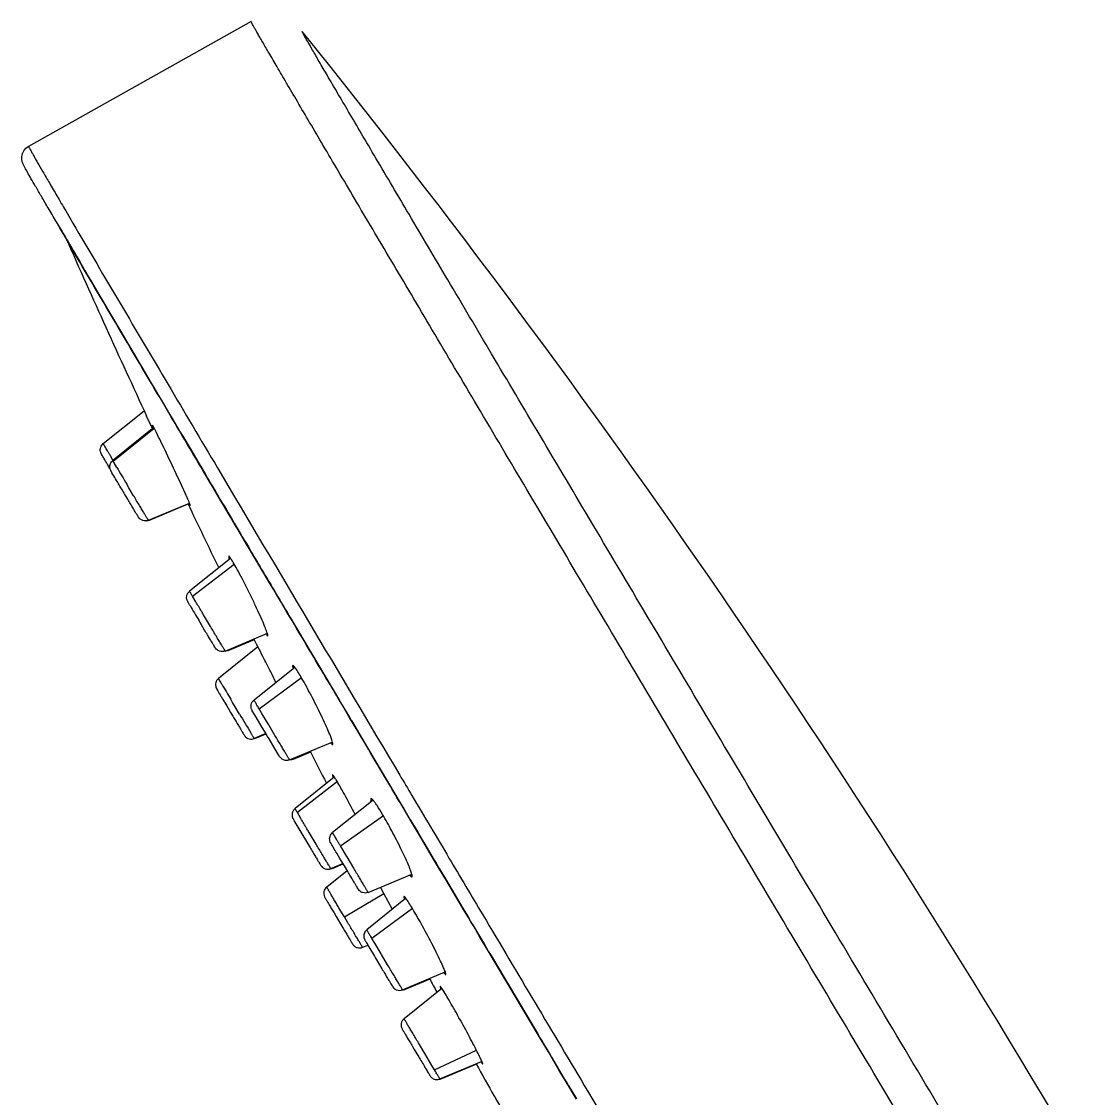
# Model space of a CAD drawing. Extents: x 912 to 2041, y 618 to 1444.
# Drawn here: x 1589.9 to 1630.08, y 1137.32 to 1177.5 of the extents above; entities that cross this region are included whole.
import ezdxf

# ---------------------------------------------------------------- set-up
doc = ezdxf.new("R2010")
doc.units = 0
doc.header["$LTSCALE"] = 10
doc.header["$MEASUREMENT"] = 0
doc.layers.add('1_1', color=7, linetype='CONTINUOUS')

msp = doc.modelspace()

# ---------------------------------------------------------------- linework, layer by layer
at = {"layer": '1_1', "color": 7, "linetype": 'Continuous'}
for p, q in [((1598.47, 1177.495), (1590.165, 1172.839)), ((1591.348, 1169.774), (1591.191, 1170.041)), ((1591.192, 1170.039), (1591.198, 1170.029)), ((1591.198, 1170.029), (1591.275, 1169.897)), ((1591.275, 1169.897), (1591.394, 1169.695)), ((1591.626, 1169.3), (1591.348, 1169.774)), ((1592.953, 1161.752), (1594.482, 1162.98)), ((1594.717, 1162.468), (1594.572, 1162.779)), ((1594.739, 1162.422), (1594.717, 1162.468)), ((1594.751, 1162.396), (1594.739, 1162.422)), ((1594.807, 1162.415), (1594.789, 1162.44)), ((1594.84, 1162.353), (1593.308, 1161.121)), ((1594.786, 1162.321), (1594.751, 1162.396)), ((1593.111, 1160.978), (1593.099, 1160.998)), ((1593.164, 1160.889), (1593.111, 1160.978)), ((1593.202, 1160.825), (1593.164, 1160.889)), ((1596.764, 1160.601), (1596.845, 1160.464)), ((1596.934, 1160.314), (1596.798, 1160.544)), ((1593.748, 1159.874), (1593.641, 1160.053)), ((1593.865, 1159.676), (1593.748, 1159.874)), ((1594.636, 1158.892), (1596.165, 1159.534)), ((1594.675, 1158.899), (1596.124, 1159.508)), ((1596.186, 1159.468), (1596.204, 1159.442)), ((1597.7, 1157.469), (1596.175, 1156.244)), ((1599.88, 1155.346), (1599.954, 1155.221)), ((1599.931, 1155.26), (1600.985, 1153.485)), ((1596.622, 1154.985), (1596.518, 1155.16)), ((1596.735, 1154.796), (1596.622, 1154.985)), ((1597.504, 1154.015), (1599.076, 1154.675)), ((1597.613, 1154.034), (1598.596, 1154.447)), ((1598.724, 1154.171), (1597.254, 1152.989)), ((1600.097, 1153.405), (1598.578, 1152.184)), ((1599.251, 1153.135), (1599.202, 1153.232)), ((1600.985, 1153.485), (1601.763, 1152.173)), ((1597.224, 1152.961), (1597.23, 1152.967)), ((1597.23, 1152.967), (1597.254, 1152.989)), ((1599.398, 1152.843), (1599.251, 1153.135)), ((1597.523, 1152.029), (1597.56, 1151.966)), ((1597.56, 1151.966), (1597.609, 1151.884)), ((1601.763, 1152.173), (1601.811, 1152.093)), ((1601.804, 1152.106), (1601.852, 1152.025)), ((1601.811, 1152.093), (1602.139, 1151.541)), ((1602.169, 1151.49), (1601.85, 1152.027)), ((1597.609, 1151.884), (1597.704, 1151.724)), ((1597.704, 1151.724), (1597.79, 1151.581)), ((1597.79, 1151.581), (1597.817, 1151.535)), ((1598.656, 1151.545), (1598.534, 1151.752)), ((1598.882, 1151.166), (1598.656, 1151.545)), ((1598.99, 1150.985), (1598.882, 1151.166)), ((1602.139, 1151.541), (1602.251, 1151.353)), ((1602.24, 1151.371), (1602.169, 1151.49)), ((1602.211, 1151.419), (1602.818, 1150.398)), ((1599.024, 1150.933), (1598.588, 1150.75)), ((1598.607, 1150.754), (1599.026, 1150.93)), ((1599.087, 1150.822), (1598.99, 1150.985)), ((1599.139, 1150.734), (1599.087, 1150.822)), ((1599.457, 1150.202), (1599.139, 1150.735)), ((1599.907, 1149.955), (1601.515, 1150.63)), ((1602.818, 1150.398), (1604.071, 1148.29)), ((1599.518, 1150.103), (1599.457, 1150.202)), ((1599.53, 1150.082), (1599.518, 1150.103)), ((1600.046, 1149.979), (1600.697, 1150.253)), ((1601.566, 1149.308), (1600.108, 1148.136)), ((1603.02, 1148.451), (1601.512, 1147.239)), ((1604.071, 1148.29), (1604.153, 1148.15)), ((1604.421, 1147.699), (1604.089, 1148.259)), ((1604.153, 1148.15), (1604.409, 1147.72)), ((1604.409, 1147.72), (1604.673, 1147.276)), ((1604.717, 1147.202), (1604.421, 1147.699)), ((1604.673, 1147.276), (1604.725, 1147.189)), ((1604.698, 1147.234), (1604.751, 1147.146)), ((1604.929, 1146.846), (1604.717, 1147.202)), ((1604.725, 1147.189), (1604.916, 1146.868)), ((1600.401, 1147.135), (1600.499, 1146.969)), ((1600.499, 1146.969), (1600.589, 1146.819)), ((1600.589, 1146.819), (1600.672, 1146.679)), ((1604.916, 1146.868), (1605.303, 1146.216)), ((1605.317, 1146.193), (1604.929, 1146.846)), ((1601.78, 1146.281), (1601.668, 1146.469)), ((1601.441, 1145.897), (1601.897, 1146.089)), ((1601.531, 1145.913), (1601.908, 1146.071)), ((1601.887, 1146.1), (1601.78, 1146.281)), ((1601.986, 1145.934), (1601.887, 1146.1)), ((1605.303, 1146.216), (1605.345, 1146.147)), ((1605.501, 1145.883), (1605.317, 1146.193)), ((1605.334, 1146.165), (1605.375, 1146.096)), ((1605.345, 1146.147), (1605.487, 1145.906)), ((1602.05, 1145.82), (1601.291, 1145.209)), ((1601.489, 1145.899), (1601.531, 1145.913)), ((1602.073, 1145.788), (1601.986, 1145.934)), ((1602.841, 1145.009), (1604.472, 1145.694)), ((1605.487, 1145.906), (1605.509, 1145.87)), ((1605.735, 1145.49), (1605.501, 1145.883)), ((1605.509, 1145.87), (1605.721, 1145.514)), ((1605.518, 1145.856), (1605.539, 1145.82)), ((1603.423, 1144.973), (1603.3, 1145.205)), ((1605.721, 1145.514), (1606.256, 1144.613)), ((1606.271, 1144.588), (1605.735, 1145.49)), ((1604.232, 1144.78), (1602.785, 1143.617)), ((1603.74, 1144.375), (1603.423, 1144.973)), ((1606.256, 1144.613), (1606.42, 1144.337)), ((1606.435, 1144.312), (1606.271, 1144.588)), ((1606.42, 1144.337), (1606.562, 1144.1)), ((1601.564, 1144.242), (1601.642, 1144.111)), ((1601.642, 1144.111), (1601.732, 1143.96)), ((1601.732, 1143.96), (1601.894, 1143.688)), ((1606.576, 1144.075), (1606.435, 1144.312)), ((1606.562, 1144.1), (1606.655, 1143.943)), ((1606.67, 1143.918), (1606.576, 1144.075)), ((1606.655, 1143.943), (1606.736, 1143.806)), ((1606.787, 1143.72), (1606.67, 1143.918)), ((1606.72, 1143.833), (1606.989, 1143.382)), ((1606.995, 1143.371), (1606.787, 1143.72)), ((1606.989, 1143.382), (1607.089, 1143.213)), ((1607.313, 1142.836), (1606.995, 1143.371)), ((1607.081, 1143.227), (1607.15, 1143.111)), ((1602.63, 1142.962), (1602.834, 1143.048)), ((1602.865, 1142.976), (1603.073, 1142.626)), ((1607.15, 1143.111), (1607.32, 1142.824)), ((1607.628, 1142.307), (1607.313, 1142.836)), ((1607.32, 1142.824), (1607.422, 1142.653)), ((1603.073, 1142.626), (1603.095, 1142.588)), ((1603.095, 1142.588), (1603.173, 1142.457)), ((1603.173, 1142.457), (1603.264, 1142.304)), ((1607.422, 1142.653), (1607.636, 1142.294)), ((1603.264, 1142.304), (1603.352, 1142.158)), ((1604.12, 1141.378), (1605.71, 1142.047)), ((1609.258, 1139.568), (1607.628, 1142.307)), ((1607.636, 1142.294), (1609.176, 1139.706)), ((1604.236, 1141.399), (1605.152, 1141.784)), ((1605.584, 1141.431), (1604.178, 1140.3)), ((1604.21, 1141.389), (1604.236, 1141.399)), ((1609.176, 1139.706), (1609.248, 1139.585)), ((1609.248, 1139.585), (1609.339, 1139.433)), ((1609.562, 1139.058), (1609.258, 1139.568)), ((1604.491, 1139.265), (1604.556, 1139.155)), ((1604.556, 1139.155), (1604.653, 1138.993)), ((1609.32, 1139.464), (1609.48, 1139.195)), ((1609.48, 1139.195), (1609.549, 1139.078)), ((1605.517, 1138.053), (1607.071, 1138.706)), ((1609.549, 1139.078), (1609.626, 1138.95)), ((1609.969, 1138.373), (1609.562, 1139.058)), ((1609.626, 1138.95), (1609.678, 1138.863)), ((1609.643, 1138.921), (1609.695, 1138.834)), ((1609.678, 1138.863), (1610.156, 1138.059)), ((1605.588, 1138.065), (1606.892, 1138.613)), ((1610.259, 1137.887), (1609.969, 1138.373)), ((1610.156, 1138.059), (1610.25, 1137.901)), ((1610.25, 1137.901), (1610.3, 1137.818)), ((1610.606, 1137.303), (1610.259, 1137.887)), ((1610.263, 1137.88), (1610.312, 1137.798)), ((1610.3, 1137.818), (1610.605, 1137.305))]:
    msp.add_line(p, q, dxfattribs=at)
at = {"layer": '1_1', "color": 9, "linetype": 'Continuous'}
for p, q in [((1591.552, 1170.434), (1591.702, 1170.177)), ((1591.702, 1170.177), (1591.824, 1169.97)), ((1593.32, 1161.1), (1594.854, 1162.326)), ((1593.316, 1161.137), (1593.225, 1161.29)), ((1593.32, 1161.1), (1593.308, 1161.121)), ((1593.46, 1160.862), (1593.391, 1160.979)), ((1593.909, 1160.106), (1593.829, 1160.241)), ((1594.087, 1159.808), (1593.909, 1160.106)), ((1594.673, 1158.901), (1594.67, 1158.906)), ((1596.285, 1156.056), (1597.842, 1157.249)), ((1596.409, 1155.847), (1596.285, 1156.056)), ((1596.736, 1155.297), (1596.698, 1155.361)), ((1596.957, 1154.927), (1596.736, 1155.297)), ((1598.771, 1151.857), (1600.352, 1153.027)), ((1597.781, 1152.099), (1597.713, 1152.213)), ((1597.877, 1151.938), (1597.781, 1152.099)), ((1598.039, 1151.665), (1597.877, 1151.938)), ((1598.873, 1151.684), (1598.77, 1151.857)), ((1599.103, 1151.298), (1598.873, 1151.684)), ((1599.125, 1151.26), (1599.103, 1151.298)), ((1599.138, 1151.239), (1599.125, 1151.26)), ((1599.347, 1150.889), (1599.138, 1151.239)), ((1599.36, 1150.866), (1599.347, 1150.889)), ((1601.694, 1149.145), (1600.196, 1147.985)), ((1600.326, 1147.764), (1600.196, 1147.985)), ((1601.805, 1146.743), (1603.406, 1147.875)), ((1600.674, 1147.179), (1600.636, 1147.243)), ((1600.894, 1146.81), (1600.674, 1147.179)), ((1602.038, 1146.349), (1601.805, 1146.743)), ((1602.048, 1146.333), (1602.038, 1146.349)), ((1602.297, 1145.915), (1602.048, 1146.333)), ((1601.952, 1144.095), (1603.424, 1144.972)), ((1601.822, 1144.311), (1601.746, 1144.439)), ((1604.497, 1144.409), (1602.979, 1143.287)), ((1601.86, 1144.247), (1601.822, 1144.311)), ((1601.952, 1144.095), (1601.86, 1144.247)), ((1602.081, 1143.877), (1601.952, 1144.095)), ((1603.082, 1143.114), (1602.979, 1143.287)), ((1603.316, 1142.721), (1603.082, 1143.114)), ((1603.334, 1142.691), (1603.316, 1142.721)), ((1603.558, 1142.314), (1603.334, 1142.691)), ((1604.946, 1139.005), (1604.712, 1139.397)), ((1605.314, 1138.388), (1606.88, 1139.122)), ((1605.212, 1138.559), (1604.946, 1139.005)), ((1605.314, 1138.388), (1605.212, 1138.559)), ((1611.023, 1137.603), (1612.879, 1134.486)), ((1623.925, 1134.543), (1622.002, 1137.771))]:
    msp.add_line(p, q, dxfattribs=at)
at = {"layer": '1_1', "color": 6, "linetype": 'Continuous'}
msp.add_line((1591.348, 1169.774), (1591.191, 1170.041), dxfattribs=at)
at = {"layer": '1_1', "color": 7, "linetype": 'Continuous'}
for points in [[(1598.534, 1151.752), (1598.514, 1151.787), (1598.51, 1151.794), (1598.507, 1151.8), (1598.503, 1151.806), (1598.497, 1151.817), (1598.487, 1151.842), (1598.478, 1151.866), (1598.471, 1151.899), (1598.467, 1151.928), (1598.467, 1151.968), (1598.474, 1152.018), (1598.49, 1152.067), (1598.514, 1152.114), (1598.551, 1152.16), (1598.578, 1152.184)], [(1599.907, 1149.955), (1599.896, 1149.95), (1599.824, 1149.933), (1599.743, 1149.935), (1599.68, 1149.952), (1599.626, 1149.981), (1599.586, 1150.012), (1599.557, 1150.044), (1599.541, 1150.066), (1599.535, 1150.074), (1599.53, 1150.082)], [(1601.417, 1145.891), (1601.432, 1145.89), (1601.489, 1145.899)], [(1604.113, 1141.377), (1604.149, 1141.377), (1604.21, 1141.389)]]:
    msp.add_lwpolyline(points, dxfattribs=at)
for centre, radius, start, end in [((1328.294, 958.305), 349.157, 30.19247, 38.80703), ((1945.184, 1325.946), 386.719, 203.8816, 204.95615), ((1945.184, 1325.946), 386.719, 205.49143, 205.88415), ((1594.558, 1159.177), 0.302, 274.1044, 292.7312), ((1817.133, 1286.543), 256.773, 210.63182, 210.7752), ((1945.184, 1325.946), 386.719, 206.32349, 206.35728), ((1598.472, 1151.027), 0.3, 255.6633, 292.7836), ((1945.184, 1325.946), 386.719, 207.01761, 207.21599), ((1740.796, 1230.791), 163.429, 210.58616, 210.78921), ((1945.184, 1325.946), 386.719, 208.43622, 208.52227), ((1945.184, 1325.946), 386.719, 208.9736, 209.17915), ((1605.472, 1138.341), 0.299, 272.0995, 279.0146), ((1605.471, 1138.343), 0.302, 279.0253, 292.748)]:
    msp.add_arc(centre, radius, start, end, dxfattribs=at)
at = {"layer": '1_1', "color": 9, "linetype": 'Continuous'}
for centre, radius, start, end in [((3439.92, 2256.188), 2143.672, 210.444872, 210.631386), ((1901.954, 1343.693), 358.603, 210.65339, 210.76882), ((1863.618, 1310.431), 309.417, 210.63247, 210.75344), ((1832.225, 1291.23), 272.619, 210.79329, 210.9648), ((1606.99, 1143.116), 3.246, 211.4464, 211.6581)]:
    msp.add_arc(centre, radius, start, end, dxfattribs=at)
for points, knots in [([(1622.002, 1137.771), (1620.435, 1140.403), (1618.11, 1144.308), (1615.054, 1149.443), (1612.867, 1153.122), (1610.777, 1156.639), (1608.803, 1159.964), (1606.962, 1163.067), (1605.27, 1165.922), (1603.742, 1168.503), (1602.577, 1170.473), (1601.737, 1171.896), (1601.179, 1172.842), (1600.671, 1173.705), (1600.214, 1174.482), (1599.809, 1175.172), (1599.457, 1175.774), (1599.158, 1176.285), (1598.943, 1176.655), (1598.799, 1176.905), (1598.711, 1177.058), (1598.637, 1177.188), (1598.576, 1177.295), (1598.53, 1177.378), (1598.5, 1177.433), (1598.484, 1177.464), (1598.475, 1177.481), (1598.473, 1177.489), (1598.469, 1177.495), (1598.47, 1177.495)], [0, 0, 0, 0, 0.199037, 0.295298, 0.388265, 0.477135, 0.561123, 0.639499, 0.711581, 0.776738, 0.834405, 0.860267, 0.884075, 0.905776, 0.925319, 0.942665, 0.957776, 0.970617, 0.981161, 0.985565, 0.989387, 0.992625, 0.995275, 0.997337, 0.998812, 0.999328, 0.999697, 0.99992, 1, 1, 1, 1]), ([(1625.171, 1135.284), (1623.533, 1138.032), (1620.324, 1143.419), (1615.673, 1151.237), (1612.004, 1157.412), (1609.302, 1161.964), (1607.498, 1165.007), (1605.869, 1167.758), (1604.431, 1170.189), (1603.359, 1172.005), (1602.607, 1173.281), (1602.126, 1174.098), (1601.702, 1174.821), (1601.336, 1175.446), (1601.028, 1175.972), (1600.781, 1176.399), (1600.593, 1176.724), (1600.476, 1176.932), (1600.415, 1177.04), (1600.394, 1177.08), (1600.383, 1177.101), (1600.378, 1177.115), (1600.371, 1177.123), (1600.375, 1177.129), (1600.377, 1177.123), (1600.378, 1177.122)], [0, 0, 0, 0, 0.197251, 0.386711, 0.560971, 0.640228, 0.713184, 0.779115, 0.837376, 0.887394, 0.909153, 0.928674, 0.945909, 0.960814, 0.973353, 0.983497, 0.991218, 0.996498, 0.99822, 0.998851, 0.999328, 0.999652, 0.999823, 0.999857, 1, 1, 1, 1]), ([(1625.171, 1135.284), (1623.533, 1138.032), (1620.324, 1143.419), (1615.673, 1151.237), (1612.004, 1157.412), (1609.302, 1161.964), (1607.498, 1165.007), (1605.869, 1167.758), (1604.431, 1170.189), (1603.359, 1172.005), (1602.607, 1173.281), (1602.126, 1174.098), (1601.702, 1174.821), (1601.336, 1175.446), (1601.028, 1175.972), (1600.781, 1176.399), (1600.593, 1176.724), (1600.476, 1176.932), (1600.415, 1177.04), (1600.394, 1177.08), (1600.383, 1177.101), (1600.378, 1177.115), (1600.371, 1177.123), (1600.375, 1177.129), (1600.377, 1177.123), (1600.378, 1177.122)], [0, 0, 0, 0, 0.197251, 0.386711, 0.560971, 0.640228, 0.713184, 0.779115, 0.837376, 0.887394, 0.909153, 0.928674, 0.945909, 0.960814, 0.973353, 0.983497, 0.991218, 0.996498, 0.99822, 0.998851, 0.999328, 0.999652, 0.999823, 0.999857, 1, 1, 1, 1]), ([(1590.165, 1172.839), (1590.164, 1172.839), (1590.167, 1172.834), (1590.169, 1172.827), (1590.175, 1172.814), (1590.188, 1172.789), (1590.212, 1172.744), (1590.249, 1172.677), (1590.298, 1172.592), (1590.357, 1172.487), (1590.427, 1172.364), (1590.543, 1172.163), (1590.716, 1171.865), (1590.956, 1171.452), (1591.239, 1170.967), (1591.443, 1170.62), (1591.552, 1170.434)], [0, 0, 0, 0, 0.001074, 0.004054, 0.008994, 0.015901, 0.035615, 0.06319, 0.098613, 0.141871, 0.192948, 0.251829, 0.392926, 0.564881, 0.767353, 1, 1, 1, 1]), ([(1595.37, 1163.96), (1595.984, 1162.922), (1598.862, 1158.06), (1601.747, 1153.202), (1604.017, 1149.382)], [0, 0, 0, 0, 0.213472, 1, 1, 1, 1]), ([(1593.225, 1161.29), (1593.205, 1161.324), (1593.167, 1161.388), (1593.113, 1161.479), (1593.066, 1161.558), (1593.032, 1161.616), (1593.009, 1161.656), (1592.994, 1161.681), (1592.982, 1161.702), (1592.972, 1161.719), (1592.964, 1161.732), (1592.959, 1161.741), (1592.956, 1161.747), (1592.954, 1161.749), (1592.954, 1161.751), (1592.953, 1161.751), (1592.953, 1161.752)], [0, 0, 0, 0, 0.220641, 0.418551, 0.590918, 0.735299, 0.79641, 0.849834, 0.895346, 0.932769, 0.962021, 0.983024, 0.99041, 0.995706, 0.998903, 1, 1, 1, 1]), ([(1593.391, 1160.979), (1593.383, 1160.992), (1593.359, 1161.033), (1593.335, 1161.073), (1593.32, 1161.1)], [0, 0, 0, 0, 0.329483, 1, 1, 1, 1]), ([(1594.636, 1158.892), (1594.636, 1158.892), (1594.635, 1158.894), (1594.633, 1158.896), (1594.63, 1158.902), (1594.625, 1158.909), (1594.62, 1158.919), (1594.609, 1158.935), (1594.594, 1158.961), (1594.571, 1158.998), (1594.545, 1159.042), (1594.514, 1159.094), (1594.464, 1159.177), (1594.393, 1159.295), (1594.3, 1159.451), (1594.196, 1159.625), (1594.124, 1159.746), (1594.087, 1159.808)], [0, 0, 0, 0, 0.001167, 0.004626, 0.010387, 0.018446, 0.028777, 0.041352, 0.073117, 0.113514, 0.162279, 0.218998, 0.283226, 0.432331, 0.605054, 0.796218, 1, 1, 1, 1]), ([(1594.674, 1158.899), (1594.674, 1158.899), (1594.674, 1158.9), (1594.673, 1158.9), (1594.673, 1158.901)], [0, 0, 0, 0, 0.256328, 1, 1, 1, 1]), ([(1596.285, 1156.056), (1596.277, 1156.07), (1596.261, 1156.097), (1596.239, 1156.135), (1596.22, 1156.167), (1596.204, 1156.194), (1596.192, 1156.215), (1596.184, 1156.228), (1596.179, 1156.237), (1596.177, 1156.24), (1596.176, 1156.243), (1596.175, 1156.244), (1596.175, 1156.244)], [0, 0, 0, 0, 0.228301, 0.429229, 0.601553, 0.744046, 0.855547, 0.935511, 0.9636, 0.983724, 0.99586, 1, 1, 1, 1]), ([(1596.698, 1155.361), (1596.672, 1155.405), (1596.576, 1155.567), (1596.479, 1155.729), (1596.409, 1155.847)], [0, 0, 0, 0, 0.2707, 1, 1, 1, 1]), ([(1597.504, 1154.014), (1597.504, 1154.014), (1597.503, 1154.017), (1597.501, 1154.019), (1597.498, 1154.025), (1597.493, 1154.032), (1597.487, 1154.041), (1597.477, 1154.057), (1597.462, 1154.083), (1597.44, 1154.12), (1597.413, 1154.164), (1597.382, 1154.216), (1597.333, 1154.298), (1597.262, 1154.415), (1597.169, 1154.571), (1597.066, 1154.744), (1596.994, 1154.864), (1596.957, 1154.927)], [0, 0, 0, 0, 0.001176, 0.004655, 0.010426, 0.018469, 0.028767, 0.041299, 0.07299, 0.113361, 0.162068, 0.218719, 0.282917, 0.431989, 0.604728, 0.795993, 1, 1, 1, 1]), ([(1597.613, 1154.034), (1597.613, 1154.034), (1597.612, 1154.035), (1597.611, 1154.036), (1597.609, 1154.04), (1597.607, 1154.043), (1597.606, 1154.044)], [0, 0, 0, 0, 0.065139, 0.253622, 0.565361, 1, 1, 1, 1]), ([(1597.38, 1152.774), (1597.35, 1152.825), (1597.309, 1152.896), (1597.266, 1152.967), (1597.255, 1152.988)], [0, 0, 0, 0, 0.710316, 1, 1, 1, 1]), ([(1598.77, 1151.857), (1598.756, 1151.882), (1598.729, 1151.928), (1598.69, 1151.993), (1598.657, 1152.049), (1598.63, 1152.096), (1598.61, 1152.128), (1598.598, 1152.15), (1598.591, 1152.162), (1598.586, 1152.171), (1598.581, 1152.178), (1598.58, 1152.182), (1598.578, 1152.184), (1598.578, 1152.184)], [0, 0, 0, 0, 0.224386, 0.42404, 0.596651, 0.740029, 0.852886, 0.89759, 0.934328, 0.96299, 0.983494, 0.995828, 1, 1, 1, 1]), ([(1598.588, 1150.75), (1598.588, 1150.75), (1598.587, 1150.752), (1598.585, 1150.754), (1598.583, 1150.759), (1598.577, 1150.768), (1598.567, 1150.784), (1598.553, 1150.807), (1598.534, 1150.838), (1598.502, 1150.891), (1598.477, 1150.934), (1598.458, 1150.964)], [0, 0, 0, 0, 0.004551, 0.017114, 0.037652, 0.06612, 0.146646, 0.258298, 0.400542, 0.572341, 1, 1, 1, 1]), ([(1599.907, 1149.955), (1599.907, 1149.955), (1599.906, 1149.957), (1599.904, 1149.959), (1599.901, 1149.965), (1599.896, 1149.972), (1599.89, 1149.982), (1599.88, 1149.998), (1599.865, 1150.024), (1599.842, 1150.061), (1599.816, 1150.105), (1599.785, 1150.156), (1599.736, 1150.238), (1599.665, 1150.355), (1599.572, 1150.511), (1599.469, 1150.684), (1599.397, 1150.804), (1599.36, 1150.866)], [0, 0, 0, 0, 0.001256, 0.004791, 0.010608, 0.018707, 0.029076, 0.041687, 0.073505, 0.113912, 0.162651, 0.21935, 0.283544, 0.432515, 0.605123, 0.796194, 1, 1, 1, 1]), ([(1600.046, 1149.979), (1600.045, 1149.979), (1600.044, 1149.982), (1600.042, 1149.985), (1600.038, 1149.992), (1600.034, 1149.997), (1600.033, 1150)], [0, 0, 0, 0, 0.063486, 0.25126, 0.563482, 1, 1, 1, 1]), ([(1604.017, 1149.382), (1604.168, 1149.128), (1604.779, 1148.098), (1605.391, 1147.069), (1605.853, 1146.293)], [0, 0, 0, 0, 0.246502, 1, 1, 1, 1]), ([(1600.196, 1147.985), (1600.183, 1148.006), (1600.165, 1148.037), (1600.143, 1148.074), (1600.13, 1148.095), (1600.121, 1148.112), (1600.114, 1148.123), (1600.111, 1148.13), (1600.109, 1148.133), (1600.108, 1148.135), (1600.107, 1148.136), (1600.107, 1148.136)], [0, 0, 0, 0, 0.4298, 0.601782, 0.743912, 0.855263, 0.935132, 0.963213, 0.983384, 0.995641, 1, 1, 1, 1]), ([(1600.636, 1147.243), (1600.608, 1147.291), (1600.504, 1147.464), (1600.401, 1147.638), (1600.326, 1147.764)], [0, 0, 0, 0, 0.27297, 1, 1, 1, 1]), ([(1601.805, 1146.743), (1601.783, 1146.779), (1601.742, 1146.848), (1601.685, 1146.945), (1601.634, 1147.03), (1601.597, 1147.093), (1601.572, 1147.135), (1601.557, 1147.162), (1601.543, 1147.185), (1601.532, 1147.203), (1601.524, 1147.218), (1601.518, 1147.228), (1601.515, 1147.233), (1601.513, 1147.236), (1601.513, 1147.238), (1601.512, 1147.238), (1601.512, 1147.239)], [0, 0, 0, 0, 0.219082, 0.416759, 0.589381, 0.734099, 0.795388, 0.848986, 0.894667, 0.932284, 0.961729, 0.982897, 0.990345, 0.995684, 0.998902, 1, 1, 1, 1]), ([(1601.441, 1145.897), (1601.441, 1145.897), (1601.44, 1145.9), (1601.438, 1145.902), (1601.435, 1145.907), (1601.431, 1145.914), (1601.425, 1145.924), (1601.415, 1145.94), (1601.399, 1145.966), (1601.377, 1146.003), (1601.35, 1146.047), (1601.319, 1146.099), (1601.27, 1146.181), (1601.2, 1146.298), (1601.106, 1146.455), (1601.003, 1146.628), (1600.931, 1146.748), (1600.894, 1146.81)], [0, 0, 0, 0, 0.001167, 0.004627, 0.010385, 0.018428, 0.028732, 0.041271, 0.072955, 0.113275, 0.161966, 0.218616, 0.282786, 0.431827, 0.604565, 0.795885, 1, 1, 1, 1]), ([(1605.853, 1146.293), (1606.273, 1145.587), (1607.995, 1142.69), (1609.719, 1139.793), (1611.023, 1137.603)], [0, 0, 0, 0, 0.243743, 1, 1, 1, 1]), ([(1601.531, 1145.913), (1601.531, 1145.913), (1601.53, 1145.915), (1601.528, 1145.917), (1601.525, 1145.922), (1601.523, 1145.926), (1601.521, 1145.928)], [0, 0, 0, 0, 0.063706, 0.251502, 0.563598, 1, 1, 1, 1]), ([(1602.841, 1145.009), (1602.841, 1145.009), (1602.84, 1145.011), (1602.838, 1145.013), (1602.835, 1145.019), (1602.83, 1145.026), (1602.825, 1145.035), (1602.815, 1145.052), (1602.799, 1145.077), (1602.777, 1145.114), (1602.751, 1145.158), (1602.72, 1145.209), (1602.671, 1145.29), (1602.601, 1145.407), (1602.508, 1145.562), (1602.405, 1145.734), (1602.334, 1145.854), (1602.297, 1145.915)], [0, 0, 0, 0, 0.001186, 0.004659, 0.010411, 0.01843, 0.028705, 0.041224, 0.072921, 0.113252, 0.161885, 0.218487, 0.282665, 0.431636, 0.604388, 0.795729, 1, 1, 1, 1]), ([(1601.746, 1144.439), (1601.714, 1144.493), (1601.653, 1144.596), (1601.565, 1144.744), (1601.487, 1144.876), (1601.429, 1144.974), (1601.388, 1145.043), (1601.363, 1145.085), (1601.342, 1145.122), (1601.324, 1145.152), (1601.311, 1145.173), (1601.304, 1145.187), (1601.299, 1145.195), (1601.296, 1145.201), (1601.293, 1145.205), (1601.292, 1145.208), (1601.291, 1145.209), (1601.291, 1145.209)], [0, 0, 0, 0, 0.210096, 0.403732, 0.576327, 0.723763, 0.786826, 0.842284, 0.889826, 0.929137, 0.959939, 0.972102, 0.982088, 0.989884, 0.995476, 0.998851, 1, 1, 1, 1]), ([(1602.63, 1142.962), (1602.63, 1142.962), (1602.629, 1142.965), (1602.627, 1142.967), (1602.624, 1142.973), (1602.619, 1142.98), (1602.613, 1142.989), (1602.603, 1143.005), (1602.588, 1143.031), (1602.566, 1143.068), (1602.539, 1143.112), (1602.508, 1143.164), (1602.459, 1143.246), (1602.388, 1143.364), (1602.294, 1143.52), (1602.191, 1143.694), (1602.119, 1143.814), (1602.081, 1143.877)], [0, 0, 0, 0, 0.001179, 0.004655, 0.010414, 0.018442, 0.028722, 0.041236, 0.072905, 0.113237, 0.161883, 0.218477, 0.282646, 0.431639, 0.604294, 0.795583, 1, 1, 1, 1]), ([(1602.979, 1143.287), (1602.965, 1143.312), (1602.937, 1143.359), (1602.898, 1143.424), (1602.865, 1143.481), (1602.837, 1143.528), (1602.818, 1143.561), (1602.805, 1143.582), (1602.798, 1143.594), (1602.793, 1143.604), (1602.788, 1143.611), (1602.787, 1143.614), (1602.785, 1143.617), (1602.785, 1143.617)], [0, 0, 0, 0, 0.224356, 0.423999, 0.596617, 0.740012, 0.852876, 0.897581, 0.934322, 0.962987, 0.983493, 0.995828, 1, 1, 1, 1]), ([(1604.12, 1141.378), (1604.119, 1141.378), (1604.118, 1141.381), (1604.116, 1141.383), (1604.113, 1141.389), (1604.108, 1141.396), (1604.102, 1141.406), (1604.092, 1141.423), (1604.076, 1141.45), (1604.053, 1141.488), (1604.025, 1141.533), (1603.994, 1141.586), (1603.943, 1141.67), (1603.871, 1141.791), (1603.775, 1141.951), (1603.67, 1142.128), (1603.596, 1142.251), (1603.558, 1142.314)], [0, 0, 0, 0, 0.001262, 0.004813, 0.010656, 0.018793, 0.029209, 0.041872, 0.073818, 0.114379, 0.163289, 0.220158, 0.28451, 0.433721, 0.606335, 0.797056, 1, 1, 1, 1]), ([(1604.236, 1141.399), (1604.236, 1141.399), (1604.235, 1141.401), (1604.233, 1141.403), (1604.231, 1141.408), (1604.228, 1141.411), (1604.227, 1141.413)], [0, 0, 0, 0, 0.063654, 0.251359, 0.563628, 1, 1, 1, 1]), ([(1604.712, 1139.397), (1604.675, 1139.459), (1604.604, 1139.578), (1604.503, 1139.749), (1604.411, 1139.903), (1604.343, 1140.019), (1604.295, 1140.1), (1604.265, 1140.151), (1604.239, 1140.194), (1604.217, 1140.231), (1604.202, 1140.256), (1604.193, 1140.273), (1604.187, 1140.282), (1604.183, 1140.289), (1604.18, 1140.295), (1604.179, 1140.298), (1604.177, 1140.299), (1604.178, 1140.3)], [0, 0, 0, 0, 0.204654, 0.396093, 0.56873, 0.717498, 0.781546, 0.838084, 0.886656, 0.926906, 0.958583, 0.971131, 0.981444, 0.989494, 0.995268, 0.998769, 1, 1, 1, 1]), ([(1605.517, 1138.053), (1605.516, 1138.053), (1605.515, 1138.056), (1605.512, 1138.058), (1605.508, 1138.066), (1605.502, 1138.075), (1605.495, 1138.088), (1605.482, 1138.109), (1605.461, 1138.143), (1605.432, 1138.191), (1605.398, 1138.249), (1605.358, 1138.315), (1605.329, 1138.363), (1605.314, 1138.388)], [0, 0, 0, 0, 0.004185, 0.016539, 0.037066, 0.065756, 0.102534, 0.147285, 0.260235, 0.403663, 0.576272, 0.77584, 1, 1, 1, 1]), ([(1605.588, 1138.065), (1605.587, 1138.065), (1605.587, 1138.067), (1605.585, 1138.069), (1605.583, 1138.073), (1605.581, 1138.076), (1605.58, 1138.077)], [0, 0, 0, 0, 0.067724, 0.256843, 0.567589, 1, 1, 1, 1])]:
    msp.add_open_spline(points, degree=3, knots=knots, dxfattribs=at)
at = {"layer": '1_1', "color": 7, "linetype": 'Continuous'}
for points, knots in [([(1591.191, 1170.041), (1591.093, 1170.208), (1590.911, 1170.52), (1590.657, 1170.955), (1590.443, 1171.323), (1590.27, 1171.623), (1590.136, 1171.856), (1590.05, 1172.01), (1589.999, 1172.102), (1589.967, 1172.164), (1589.916, 1172.276), (1589.896, 1172.46), (1589.974, 1172.687), (1590.094, 1172.799), (1590.165, 1172.839)], [0, 0, 0, 0, 0.180391, 0.336712, 0.46875, 0.576371, 0.659596, 0.718914, 0.740295, 0.75796, 0.784207, 0.853732, 0.924528, 1, 1, 1, 1]), ([(1591.394, 1169.695), (1591.723, 1169.135), (1593.508, 1166.1), (1595.301, 1163.07), (1596.764, 1160.601)], [0, 0, 0, 0, 0.184743, 1, 1, 1, 1]), ([(1596.798, 1160.544), (1596.267, 1161.439), (1594.541, 1164.356), (1592.816, 1167.274), (1591.626, 1169.3)], [0, 0, 0, 0, 0.306946, 1, 1, 1, 1]), ([(1594.789, 1162.44), (1594.789, 1162.44), (1594.789, 1162.437), (1594.79, 1162.433), (1594.792, 1162.427), (1594.796, 1162.413), (1594.805, 1162.39), (1594.813, 1162.37), (1594.818, 1162.358)], [0, 0, 0, 0, 0.022141, 0.07235, 0.152363, 0.262374, 0.571991, 1, 1, 1, 1]), ([(1594.832, 1162.37), (1594.829, 1162.374), (1594.821, 1162.389), (1594.813, 1162.404), (1594.807, 1162.415)], [0, 0, 0, 0, 0.293737, 1, 1, 1, 1]), ([(1596.177, 1159.519), (1596.147, 1159.592), (1596.066, 1159.775), (1595.85, 1160.253), (1595.523, 1160.952), (1595.191, 1161.65), (1594.959, 1162.121), (1594.869, 1162.301), (1594.832, 1162.37)], [0, 0, 0, 0, 0.07475, 0.190506, 0.499791, 0.809028, 0.925371, 1, 1, 1, 1]), ([(1593.099, 1160.998), (1593.059, 1161.067), (1592.993, 1161.177), (1592.921, 1161.299), (1592.887, 1161.358), (1592.865, 1161.396), (1592.835, 1161.478), (1592.842, 1161.621), (1592.91, 1161.717), (1592.953, 1161.752)], [0, 0, 0, 0, 0.280221, 0.454606, 0.498522, 0.52156, 0.609152, 0.804441, 1, 1, 1, 1]), ([(1593.245, 1160.721), (1593.241, 1160.729), (1593.215, 1160.773), (1593.185, 1160.871), (1593.209, 1161.012), (1593.27, 1161.091), (1593.308, 1161.121)], [0, 0, 0, 0, 0.064033, 0.348395, 0.673991, 1, 1, 1, 1]), ([(1593.641, 1160.053), (1593.555, 1160.197), (1593.423, 1160.42), (1593.291, 1160.642), (1593.245, 1160.72)], [0, 0, 0, 0, 0.649758, 1, 1, 1, 1]), ([(1596.845, 1160.464), (1596.974, 1160.247), (1597.507, 1159.348), (1598.039, 1158.449), (1598.444, 1157.767)], [0, 0, 0, 0, 0.241926, 1, 1, 1, 1]), ([(1599.905, 1155.304), (1599.644, 1155.744), (1598.653, 1157.413), (1597.663, 1159.083), (1596.934, 1160.314)], [0, 0, 0, 0, 0.26305, 1, 1, 1, 1]), ([(1594.636, 1158.892), (1594.603, 1158.878), (1594.531, 1158.862), (1594.423, 1158.878), (1594.331, 1158.928), (1594.276, 1158.99), (1594.24, 1159.052), (1594.198, 1159.121), (1594.137, 1159.222), (1594.059, 1159.353), (1593.966, 1159.508), (1593.9, 1159.618), (1593.865, 1159.676)], [0, 0, 0, 0, 0.089702, 0.179403, 0.269139, 0.345453, 0.382907, 0.448897, 0.548504, 0.677637, 0.83047, 1, 1, 1, 1]), ([(1596.161, 1159.512), (1596.164, 1159.508), (1596.172, 1159.493), (1596.18, 1159.478), (1596.186, 1159.468)], [0, 0, 0, 0, 0.29357, 1, 1, 1, 1]), ([(1596.204, 1159.442), (1596.204, 1159.442), (1596.204, 1159.445), (1596.203, 1159.451), (1596.198, 1159.466), (1596.189, 1159.489), (1596.181, 1159.508), (1596.177, 1159.519)], [0, 0, 0, 0, 0.020002, 0.068101, 0.256115, 0.567147, 1, 1, 1, 1]), ([(1598.444, 1157.767), (1598.56, 1157.57), (1599.039, 1156.763), (1599.518, 1155.956), (1599.88, 1155.346)], [0, 0, 0, 0, 0.244283, 1, 1, 1, 1]), ([(1597.637, 1157.547), (1597.634, 1157.545), (1597.633, 1157.532), (1597.637, 1157.511), (1597.645, 1157.477), (1597.653, 1157.451), (1597.658, 1157.437)], [0, 0, 0, 0, 0.097509, 0.293051, 0.594403, 1, 1, 1, 1]), ([(1597.7, 1157.483), (1597.687, 1157.501), (1597.67, 1157.524), (1597.649, 1157.546), (1597.639, 1157.549), (1597.637, 1157.547)], [0, 0, 0, 0, 0.723253, 0.909948, 1, 1, 1, 1]), ([(1597.801, 1157.322), (1597.792, 1157.339), (1597.759, 1157.393), (1597.725, 1157.447), (1597.7, 1157.483)], [0, 0, 0, 0, 0.298935, 1, 1, 1, 1]), ([(1599.078, 1154.671), (1599.057, 1154.738), (1598.993, 1154.902), (1598.873, 1155.184), (1598.714, 1155.534), (1598.467, 1156.056), (1598.211, 1156.57), (1597.964, 1157.036), (1597.852, 1157.236), (1597.801, 1157.322)], [0, 0, 0, 0, 0.071605, 0.178911, 0.312138, 0.46317, 0.766977, 0.897505, 1, 1, 1, 1]), ([(1596.19, 1155.712), (1596.171, 1155.744), (1596.147, 1155.786), (1596.118, 1155.834), (1596.098, 1155.869), (1596.068, 1155.932), (1596.056, 1156.036), (1596.091, 1156.155), (1596.144, 1156.219), (1596.175, 1156.244)], [0, 0, 0, 0, 0.185281, 0.244689, 0.28455, 0.389611, 0.592552, 0.796207, 1, 1, 1, 1]), ([(1601.85, 1152.027), (1601.684, 1152.307), (1601.035, 1153.399), (1600.387, 1154.492), (1599.905, 1155.304)], [0, 0, 0, 0, 0.25599, 1, 1, 1, 1]), ([(1597.504, 1154.014), (1597.471, 1154.001), (1597.399, 1153.985), (1597.291, 1154), (1597.199, 1154.05), (1597.144, 1154.112), (1597.108, 1154.174), (1597.066, 1154.243), (1597.006, 1154.343), (1596.927, 1154.474), (1596.835, 1154.628), (1596.769, 1154.738), (1596.735, 1154.796)], [0, 0, 0, 0, 0.089764, 0.17951, 0.269123, 0.345839, 0.383627, 0.449425, 0.548835, 0.677795, 0.830507, 1, 1, 1, 1]), ([(1599.029, 1154.642), (1599.037, 1154.631), (1599.05, 1154.613), (1599.069, 1154.59), (1599.081, 1154.578), (1599.091, 1154.573), (1599.094, 1154.574)], [0, 0, 0, 0, 0.410372, 0.710996, 0.903353, 1, 1, 1, 1]), ([(1599.094, 1154.574), (1599.096, 1154.575), (1599.099, 1154.586), (1599.096, 1154.605), (1599.089, 1154.635), (1599.082, 1154.658), (1599.078, 1154.671)], [0, 0, 0, 0, 0.091946, 0.282409, 0.585384, 1, 1, 1, 1]), ([(1598.722, 1154.176), (1598.715, 1154.188), (1598.706, 1154.205), (1598.695, 1154.226), (1598.688, 1154.238), (1598.683, 1154.247), (1598.679, 1154.254), (1598.677, 1154.257), (1598.676, 1154.26), (1598.675, 1154.26)], [0, 0, 0, 0, 0.436365, 0.608329, 0.749252, 0.858972, 0.937336, 0.984242, 1, 1, 1, 1]), ([(1598.675, 1154.26), (1598.675, 1154.259), (1598.676, 1154.257), (1598.677, 1154.253), (1598.681, 1154.245), (1598.685, 1154.236), (1598.691, 1154.223), (1598.701, 1154.202), (1598.709, 1154.184), (1598.715, 1154.171)], [0, 0, 0, 0, 0.017461, 0.065576, 0.144605, 0.254477, 0.395082, 0.566294, 1, 1, 1, 1]), ([(1599.202, 1153.232), (1599.105, 1153.425), (1598.946, 1153.74), (1598.785, 1154.055), (1598.722, 1154.176)], [0, 0, 0, 0, 0.612882, 1, 1, 1, 1]), ([(1600.024, 1153.475), (1600.021, 1153.472), (1600.018, 1153.461), (1600.02, 1153.429), (1600.028, 1153.4), (1600.034, 1153.378)], [0, 0, 0, 0, 0.114731, 0.312911, 1, 1, 1, 1]), ([(1600.089, 1153.423), (1600.081, 1153.432), (1600.067, 1153.448), (1600.05, 1153.466), (1600.03, 1153.48), (1600.024, 1153.475)], [0, 0, 0, 0, 0.412311, 0.712224, 1, 1, 1, 1]), ([(1600.31, 1153.084), (1600.269, 1153.153), (1600.198, 1153.268), (1600.123, 1153.381), (1600.089, 1153.423)], [0, 0, 0, 0, 0.597857, 1, 1, 1, 1]), ([(1597.168, 1152.878), (1597.144, 1152.823), (1597.133, 1152.728), (1597.164, 1152.636), (1597.189, 1152.593), (1597.212, 1152.554), (1597.249, 1152.491), (1597.3, 1152.404), (1597.365, 1152.295), (1597.44, 1152.168), (1597.494, 1152.077), (1597.523, 1152.029)], [0, 0, 0, 0, 0.191229, 0.279999, 0.302404, 0.347708, 0.424144, 0.531375, 0.666164, 0.824117, 1, 1, 1, 1]), ([(1601.51, 1150.608), (1601.494, 1150.667), (1601.442, 1150.81), (1601.341, 1151.056), (1601.202, 1151.365), (1600.976, 1151.841), (1600.681, 1152.422), (1600.432, 1152.878), (1600.31, 1153.084)], [0, 0, 0, 0, 0.066351, 0.165078, 0.290613, 0.434615, 0.738736, 1, 1, 1, 1]), ([(1597.817, 1151.535), (1597.876, 1151.435), (1597.961, 1151.295), (1598.065, 1151.12), (1598.126, 1151.019), (1598.171, 1150.944), (1598.206, 1150.886), (1598.259, 1150.802), (1598.334, 1150.753), (1598.394, 1150.737)], [0, 0, 0, 0, 0.347136, 0.492247, 0.611258, 0.700094, 0.756502, 0.812554, 1, 1, 1, 1]), ([(1604.089, 1148.259), (1603.932, 1148.522), (1603.316, 1149.56), (1602.7, 1150.597), (1602.24, 1151.371)], [0, 0, 0, 0, 0.254196, 1, 1, 1, 1]), ([(1601.447, 1150.581), (1601.46, 1150.564), (1601.478, 1150.543), (1601.501, 1150.523), (1601.512, 1150.521), (1601.515, 1150.522)], [0, 0, 0, 0, 0.691383, 0.887322, 1, 1, 1, 1]), ([(1601.515, 1150.522), (1601.518, 1150.523), (1601.523, 1150.532), (1601.521, 1150.562), (1601.515, 1150.588), (1601.51, 1150.608)], [0, 0, 0, 0, 0.110728, 0.303168, 1, 1, 1, 1]), ([(1601.509, 1149.391), (1601.507, 1149.389), (1601.507, 1149.378), (1601.511, 1149.361), (1601.519, 1149.333), (1601.527, 1149.311), (1601.532, 1149.299)], [0, 0, 0, 0, 0.091293, 0.284503, 0.587919, 1, 1, 1, 1]), ([(1601.566, 1149.33), (1601.559, 1149.34), (1601.547, 1149.357), (1601.53, 1149.377), (1601.52, 1149.388), (1601.511, 1149.393), (1601.509, 1149.391)], [0, 0, 0, 0, 0.425655, 0.731043, 0.917477, 1, 1, 1, 1]), ([(1601.641, 1149.213), (1601.634, 1149.225), (1601.61, 1149.264), (1601.585, 1149.303), (1601.566, 1149.33)], [0, 0, 0, 0, 0.292899, 1, 1, 1, 1]), ([(1602.355, 1147.915), (1602.224, 1148.168), (1602.035, 1148.525), (1601.794, 1148.956), (1601.689, 1149.137), (1601.641, 1149.213)], [0, 0, 0, 0, 0.577556, 0.817254, 1, 1, 1, 1]), ([(1602.938, 1148.513), (1602.935, 1148.51), (1602.93, 1148.498), (1602.931, 1148.463), (1602.939, 1148.431), (1602.946, 1148.407)], [0, 0, 0, 0, 0.12106, 0.319645, 1, 1, 1, 1]), ([(1603.018, 1148.455), (1603.009, 1148.466), (1602.992, 1148.484), (1602.97, 1148.505), (1602.946, 1148.519), (1602.938, 1148.513)], [0, 0, 0, 0, 0.408542, 0.70601, 1, 1, 1, 1]), ([(1603.373, 1147.92), (1603.307, 1148.032), (1603.214, 1148.184), (1603.093, 1148.36), (1603.042, 1148.428), (1603.018, 1148.455)], [0, 0, 0, 0, 0.604363, 0.830994, 1, 1, 1, 1]), ([(1600.107, 1148.136), (1600.078, 1148.112), (1600.027, 1148.053), (1599.991, 1147.943), (1599.996, 1147.838), (1600.028, 1147.763), (1600.066, 1147.7), (1600.089, 1147.659), (1600.105, 1147.633)], [0, 0, 0, 0, 0.202141, 0.404372, 0.605616, 0.748026, 0.836315, 1, 1, 1, 1]), ([(1604.469, 1145.682), (1604.456, 1145.735), (1604.411, 1145.862), (1604.323, 1146.078), (1604.203, 1146.345), (1604.003, 1146.764), (1603.729, 1147.296), (1603.493, 1147.719), (1603.373, 1147.92)], [0, 0, 0, 0, 0.06588, 0.160618, 0.280754, 0.418135, 0.7187, 1, 1, 1, 1]), ([(1601.668, 1146.469), (1601.626, 1146.54), (1601.557, 1146.655), (1601.483, 1146.782), (1601.435, 1146.863), (1601.394, 1146.955), (1601.4, 1147.106), (1601.468, 1147.203), (1601.512, 1147.239)], [0, 0, 0, 0, 0.284218, 0.462727, 0.508095, 0.611383, 0.805538, 1, 1, 1, 1]), ([(1600.672, 1146.679), (1600.707, 1146.621), (1600.773, 1146.511), (1600.865, 1146.356), (1600.943, 1146.226), (1601.003, 1146.126), (1601.045, 1146.057), (1601.082, 1145.995), (1601.136, 1145.933), (1601.228, 1145.883), (1601.337, 1145.867), (1601.408, 1145.883), (1601.441, 1145.897)], [0, 0, 0, 0, 0.169667, 0.322457, 0.451428, 0.550807, 0.616541, 0.654008, 0.730397, 0.820166, 0.909992, 1, 1, 1, 1]), ([(1602.841, 1145.009), (1602.808, 1144.995), (1602.737, 1144.979), (1602.629, 1144.995), (1602.537, 1145.044), (1602.482, 1145.106), (1602.445, 1145.168), (1602.403, 1145.237), (1602.343, 1145.337), (1602.265, 1145.467), (1602.173, 1145.62), (1602.108, 1145.73), (1602.073, 1145.788)], [0, 0, 0, 0, 0.089844, 0.179607, 0.269213, 0.346216, 0.384313, 0.449959, 0.549197, 0.67799, 0.830571, 1, 1, 1, 1]), ([(1604.385, 1145.655), (1604.402, 1145.635), (1604.424, 1145.609), (1604.455, 1145.587), (1604.468, 1145.584), (1604.472, 1145.586)], [0, 0, 0, 0, 0.686922, 0.883314, 1, 1, 1, 1]), ([(1604.472, 1145.586), (1604.481, 1145.589), (1604.482, 1145.616), (1604.478, 1145.646), (1604.473, 1145.669), (1604.469, 1145.682)], [0, 0, 0, 0, 0.300909, 0.596782, 1, 1, 1, 1]), ([(1601.291, 1145.209), (1601.239, 1145.168), (1601.163, 1145.046), (1601.183, 1144.887), (1601.235, 1144.798), (1601.272, 1144.735), (1601.323, 1144.648), (1601.391, 1144.533), (1601.473, 1144.394), (1601.533, 1144.295), (1601.564, 1144.242)], [0, 0, 0, 0, 0.182795, 0.361117, 0.405469, 0.46611, 0.559753, 0.683339, 0.832063, 1, 1, 1, 1]), ([(1604.169, 1144.858), (1604.167, 1144.856), (1604.165, 1144.845), (1604.168, 1144.827), (1604.175, 1144.799), (1604.182, 1144.778), (1604.186, 1144.766)], [0, 0, 0, 0, 0.104666, 0.30027, 0.59793, 1, 1, 1, 1]), ([(1604.231, 1144.804), (1604.219, 1144.819), (1604.202, 1144.839), (1604.181, 1144.858), (1604.171, 1144.86), (1604.169, 1144.858)], [0, 0, 0, 0, 0.714157, 0.902477, 1, 1, 1, 1]), ([(1604.454, 1144.466), (1604.412, 1144.535), (1604.341, 1144.649), (1604.265, 1144.761), (1604.231, 1144.804)], [0, 0, 0, 0, 0.597518, 1, 1, 1, 1]), ([(1605.719, 1142.03), (1605.7, 1142.088), (1605.642, 1142.227), (1605.532, 1142.469), (1605.384, 1142.771), (1605.145, 1143.239), (1604.837, 1143.812), (1604.579, 1144.262), (1604.454, 1144.466)], [0, 0, 0, 0, 0.066128, 0.164649, 0.29, 0.433867, 0.738129, 1, 1, 1, 1]), ([(1601.894, 1143.688), (1601.927, 1143.633), (1601.988, 1143.531), (1602.074, 1143.388), (1602.146, 1143.268), (1602.2, 1143.177), (1602.239, 1143.113), (1602.275, 1143.053), (1602.333, 1142.993), (1602.425, 1142.946), (1602.529, 1142.933), (1602.598, 1142.949), (1602.63, 1142.962)], [0, 0, 0, 0, 0.168109, 0.317722, 0.442636, 0.537771, 0.599771, 0.640267, 0.725512, 0.816902, 0.908357, 1, 1, 1, 1]), ([(1602.785, 1143.617), (1602.748, 1143.587), (1602.686, 1143.506), (1602.663, 1143.364), (1602.694, 1143.266), (1602.726, 1143.211), (1602.748, 1143.173), (1602.795, 1143.094), (1602.835, 1143.026), (1602.865, 1142.976)], [0, 0, 0, 0, 0.202308, 0.404567, 0.576091, 0.614821, 0.672389, 0.756574, 1, 1, 1, 1]), ([(1603.352, 1142.158), (1603.386, 1142.1), (1603.452, 1141.99), (1603.544, 1141.836), (1603.622, 1141.706), (1603.682, 1141.606), (1603.724, 1141.537), (1603.76, 1141.476), (1603.815, 1141.414), (1603.907, 1141.364), (1604.015, 1141.349), (1604.087, 1141.364), (1604.12, 1141.378)], [0, 0, 0, 0, 0.169586, 0.322223, 0.451006, 0.550197, 0.615775, 0.653255, 0.730213, 0.820032, 0.90992, 1, 1, 1, 1]), ([(1605.666, 1142.007), (1605.679, 1141.991), (1605.697, 1141.969), (1605.718, 1141.95), (1605.728, 1141.946), (1605.731, 1141.947)], [0, 0, 0, 0, 0.702548, 0.897014, 1, 1, 1, 1]), ([(1605.731, 1141.947), (1605.734, 1141.948), (1605.737, 1141.958), (1605.733, 1141.985), (1605.725, 1142.011), (1605.719, 1142.03)], [0, 0, 0, 0, 0.099429, 0.289702, 1, 1, 1, 1]), ([(1605.522, 1141.509), (1605.52, 1141.507), (1605.521, 1141.497), (1605.525, 1141.482), (1605.535, 1141.457), (1605.543, 1141.437), (1605.547, 1141.426)], [0, 0, 0, 0, 0.083686, 0.275118, 0.580861, 1, 1, 1, 1]), ([(1605.575, 1141.447), (1605.568, 1141.457), (1605.557, 1141.473), (1605.54, 1141.494), (1605.531, 1141.504), (1605.523, 1141.51), (1605.522, 1141.509)], [0, 0, 0, 0, 0.429921, 0.738456, 0.924952, 1, 1, 1, 1]), ([(1606.91, 1139.059), (1606.802, 1139.273), (1606.56, 1139.731), (1606.248, 1140.3), (1605.991, 1140.755), (1605.824, 1141.045), (1605.688, 1141.271), (1605.609, 1141.398), (1605.575, 1141.447)], [0, 0, 0, 0, 0.263006, 0.567564, 0.711048, 0.83606, 0.934489, 1, 1, 1, 1]), ([(1604.178, 1140.3), (1604.15, 1140.277), (1604.102, 1140.222), (1604.064, 1140.12), (1604.064, 1140.016), (1604.091, 1139.938), (1604.128, 1139.877), (1604.168, 1139.809), (1604.226, 1139.711), (1604.302, 1139.583), (1604.392, 1139.431), (1604.457, 1139.322), (1604.491, 1139.265)], [0, 0, 0, 0, 0.090608, 0.180933, 0.271205, 0.349798, 0.387645, 0.452517, 0.550833, 0.678746, 0.830703, 1, 1, 1, 1]), ([(1604.653, 1138.993), (1604.684, 1138.941), (1604.795, 1138.755), (1604.906, 1138.569), (1604.987, 1138.434)], [0, 0, 0, 0, 0.275749, 1, 1, 1, 1]), ([(1607.087, 1138.691), (1607.065, 1138.741), (1607.007, 1138.864), (1606.947, 1138.986), (1606.91, 1139.059)], [0, 0, 0, 0, 0.402905, 1, 1, 1, 1]), ([(1604.987, 1138.434), (1605.017, 1138.383), (1605.059, 1138.314), (1605.108, 1138.233), (1605.131, 1138.195), (1605.164, 1138.14), (1605.234, 1138.067), (1605.37, 1138.018), (1605.471, 1138.034), (1605.517, 1138.053)], [0, 0, 0, 0, 0.246072, 0.331441, 0.390003, 0.428813, 0.595426, 0.797526, 1, 1, 1, 1]), ([(1607.055, 1138.678), (1607.062, 1138.668), (1607.073, 1138.652), (1607.09, 1138.63), (1607.1, 1138.619), (1607.108, 1138.613), (1607.11, 1138.614)], [0, 0, 0, 0, 0.421298, 0.727662, 0.918088, 1, 1, 1, 1]), ([(1607.11, 1138.614), (1607.112, 1138.614), (1607.111, 1138.624), (1607.107, 1138.637), (1607.099, 1138.662), (1607.091, 1138.68), (1607.087, 1138.691)], [0, 0, 0, 0, 0.077101, 0.264724, 0.572536, 1, 1, 1, 1]), ([(1607.599, 1137.328), (1607.592, 1137.34), (1607.582, 1137.357), (1607.57, 1137.377), (1607.563, 1137.389), (1607.557, 1137.397), (1607.553, 1137.404), (1607.55, 1137.407), (1607.549, 1137.41), (1607.548, 1137.409)], [0, 0, 0, 0, 0.435492, 0.607347, 0.74832, 0.858201, 0.936797, 0.983962, 1, 1, 1, 1]), ([(1607.548, 1137.409), (1607.548, 1137.409), (1607.55, 1137.406), (1607.551, 1137.403), (1607.554, 1137.396), (1607.559, 1137.386), (1607.565, 1137.374), (1607.576, 1137.353), (1607.585, 1137.336), (1607.592, 1137.324)], [0, 0, 0, 0, 0.017491, 0.065735, 0.144967, 0.255047, 0.395792, 0.567005, 1, 1, 1, 1]), ([(1608.369, 1135.98), (1608.213, 1136.256), (1607.957, 1136.706), (1607.701, 1137.156), (1607.599, 1137.328)], [0, 0, 0, 0, 0.612149, 1, 1, 1, 1])]:
    msp.add_open_spline(points, degree=3, knots=knots, dxfattribs=at)
for points in [[(1597.613, 1154.034), (1597.577, 1154.018), (1597.537, 1154.01), (1597.498, 1154.01)], [(1597.23, 1152.967), (1597.205, 1152.942), (1597.183, 1152.911), (1597.168, 1152.878)], [(1600.046, 1149.979), (1600.005, 1149.962), (1599.959, 1149.954), (1599.914, 1149.956)]]:
    msp.add_open_spline(points, degree=3, dxfattribs=at)

doc.saveas('drawing.dxf')
